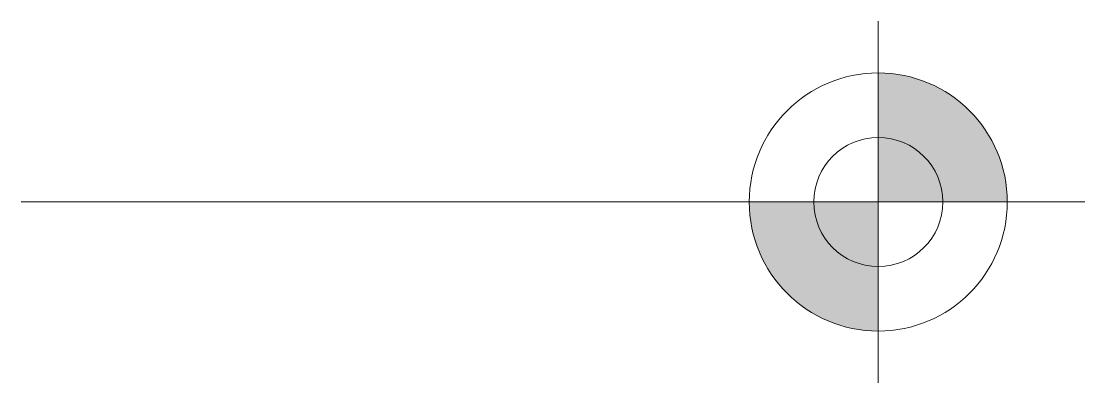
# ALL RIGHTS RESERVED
# Model space of a CAD drawing. Extents: x -9059 to 11889, y -1514 to 6575.
# Drawn here: x -9059.05 to -9017.84, y 3006.5 to 3020.5 of the extents above; entities that cross this region are included whole.
import ezdxf
from ezdxf.enums import TextEntityAlignment as Align

# ---------------------------------------------------------------- set-up
doc = ezdxf.new("R2010")
doc.units = 0
doc.header["$LTSCALE"] = 25
doc.header["$MEASUREMENT"] = 0
doc.layers.get('0').update_dxf_attribs({"color": 9, "lineweight": 9})
for name, color, linetype, lineweight in [('21', 9, 'Continuous', 9), ('21 @ 1 (1)', 9, 'Continuous', 9), ('21 @ 2 (1)', 9, 'Continuous', 9), ('40A', 9, 'Continuous', 9)]:
    doc.layers.add(name, color=color, linetype=linetype, lineweight=lineweight)
doc.styles.add('Arial', font='arial.ttf', dxfattribs={"height": 2.5})

# ---------------------------------------------------------------- blocks, each defined once
blk = doc.blocks.new('0a_elevationtarget-p')
h = blk.add_hatch(color=256)
h.paths.add_polyline_path([(2.5, 0, 0.414214), (0, 2.5), (0, 0)])
h.paths.add_polyline_path([(0, 0), (-2.5, 0, 0.414214), (0, -2.5)])
blk.add_line((0, -3.5), (0, 3.5))
blk.add_lwpolyline([(16.605, 0), (-4, 0)])
blk.add_circle((0, 0), 2.5)
at = {"layer": '40A'}
blk.add_lwpolyline([(-2.5, 0), (2.5, 0)], dxfattribs=at)
at = {"style": 'Arial'}
blk.add_attdef('BITMISKOT', text='', height=2, dxfattribs=at).set_placement((4.5, 0), align=Align.BOTTOM_LEFT)
blk.add_attdef('KABAKOT', text='', height=2, dxfattribs=at).set_placement((4.5, -0.592), align=Align.TOP_LEFT)
blk = doc.blocks.new('*U1292')
at = {"layer": '21 @ 1 (1)', "zscale": -1, "rotation": 180}
blk.add_blockref('0a_elevationtarget-p', (-9025.837, 3013.499), dxfattribs=at)
at = {"layer": '21 @ 2 (1)', "xscale": 2, "yscale": 2, "zscale": -2, "rotation": 180}
blk.add_blockref('0a_elevationtarget-p', (-9025.837, 3013.499), dxfattribs=at)

msp = doc.modelspace()

# ---------------------------------------------------------------- block references
at = {"layer": '21', "color": 6}
msp.add_blockref('*U1292', (0, 0), dxfattribs=at)

doc.saveas('drawing.dxf')
